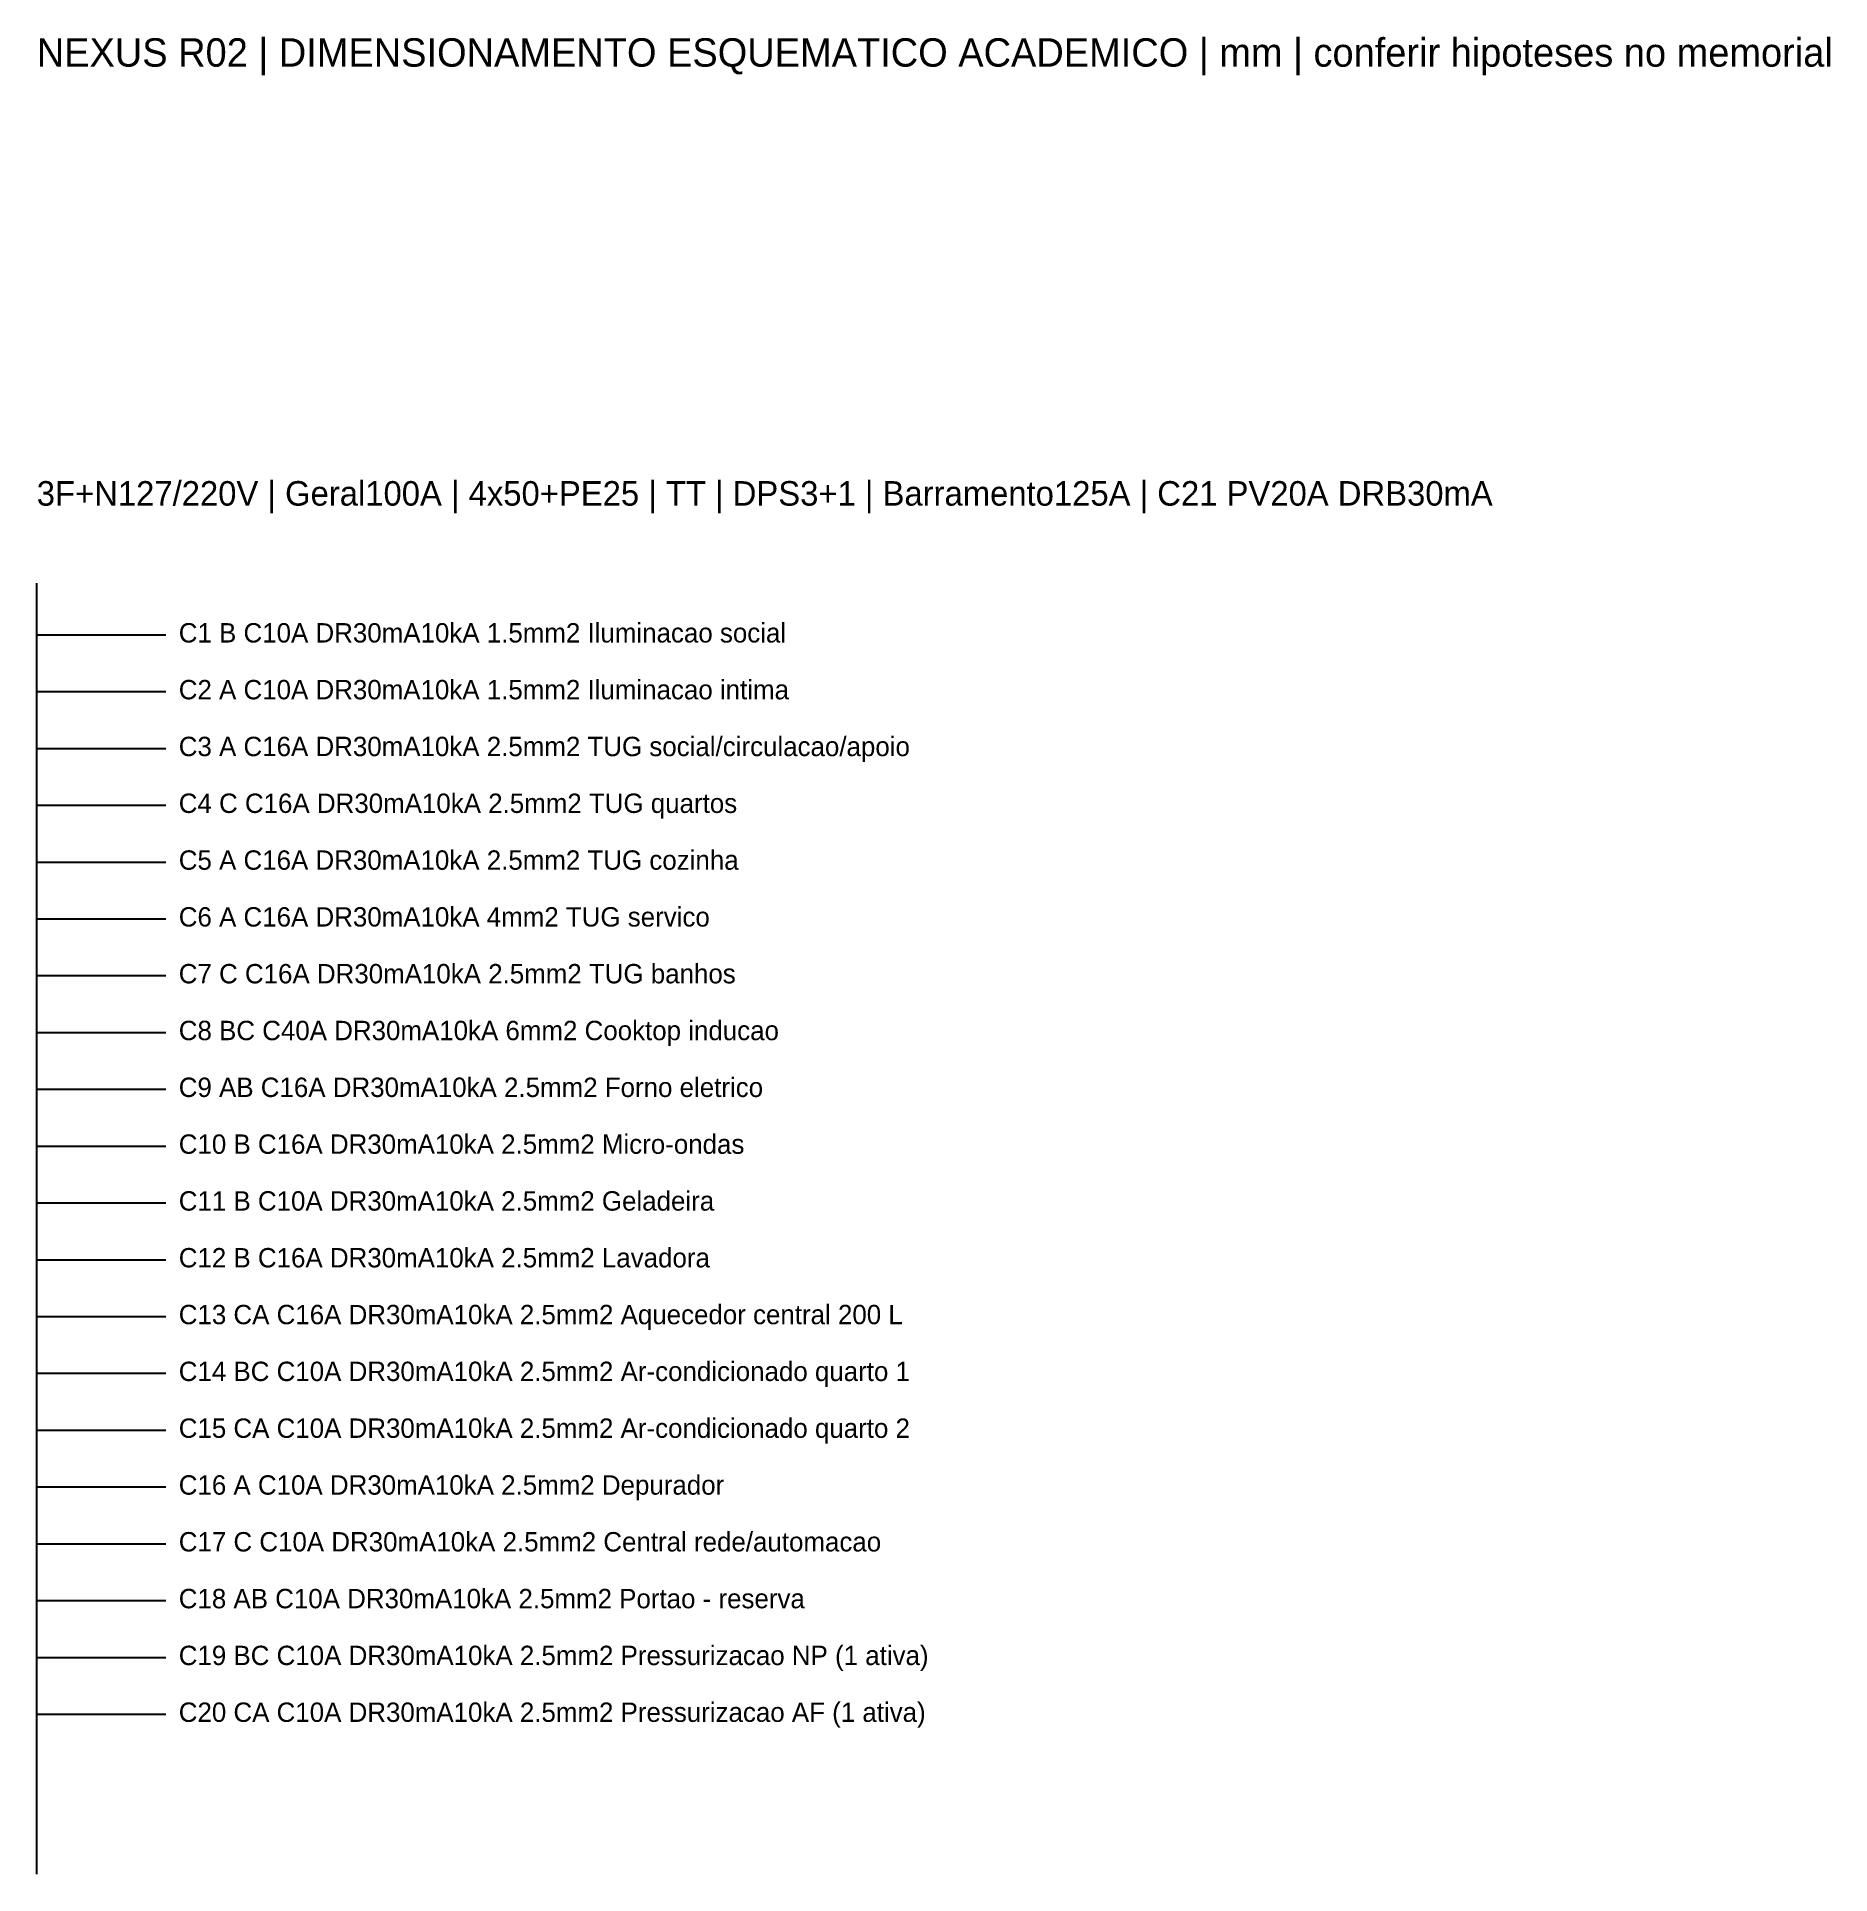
# Model space of a CAD drawing. Header units: millimetres. Extents: x 0 to 6946, y 0 to 7116.
import ezdxf

# ---------------------------------------------------------------- set-up
doc = ezdxf.new("R2010")
doc.units = ezdxf.units.MM
doc.layers.add('ELETRICA', color=5, linetype='Continuous')
doc.layers.add('TEXTO', color=7, linetype='Continuous')

msp = doc.modelspace()

# ---------------------------------------------------------------- linework, layer by layer
at = {"layer": 'ELETRICA'}
for p, q in [((0, 0), (0, 5000)), ((0, 4800), (500, 4800)), ((0, 4580), (500, 4580)), ((0, 4360), (500, 4360)), ((0, 4140), (500, 4140)), ((0, 3920), (500, 3920)), ((0, 3700), (500, 3700)), ((0, 3480), (500, 3480)), ((0, 3260), (500, 3260)), ((0, 3040), (500, 3040)), ((0, 2820), (500, 2820)), ((0, 2600), (500, 2600)), ((0, 2380), (500, 2380)), ((0, 2160), (500, 2160)), ((0, 1940), (500, 1940)), ((0, 1720), (500, 1720)), ((0, 1500), (500, 1500)), ((0, 1280), (500, 1280)), ((0, 1060), (500, 1060)), ((0, 840), (500, 840)), ((0, 620), (500, 620))]:
    msp.add_line(p, q, dxfattribs=at)

# ---------------------------------------------------------------- texts
for s, p in [('C1 B C10A DR30mA10kA 1.5mm2 Iluminacao social', (550, 4770)), ('C2 A C10A DR30mA10kA 1.5mm2 Iluminacao intima', (550, 4550)), ('C3 A C16A DR30mA10kA 2.5mm2 TUG social/circulacao/apoio', (550, 4330)), ('C4 C C16A DR30mA10kA 2.5mm2 TUG quartos', (550, 4110)), ('C5 A C16A DR30mA10kA 2.5mm2 TUG cozinha', (550, 3890)), ('C6 A C16A DR30mA10kA 4mm2 TUG servico', (550, 3670)), ('C7 C C16A DR30mA10kA 2.5mm2 TUG banhos', (550, 3450)), ('C8 BC C40A DR30mA10kA 6mm2 Cooktop inducao', (550, 3230)), ('C9 AB C16A DR30mA10kA 2.5mm2 Forno eletrico', (550, 3010)), ('C10 B C16A DR30mA10kA 2.5mm2 Micro-ondas', (550, 2790)), ('C11 B C10A DR30mA10kA 2.5mm2 Geladeira', (550, 2570)), ('C12 B C16A DR30mA10kA 2.5mm2 Lavadora', (550, 2350)), ('C13 CA C16A DR30mA10kA 2.5mm2 Aquecedor central 200 L', (550, 2130)), ('C14 BC C10A DR30mA10kA 2.5mm2 Ar-condicionado quarto 1', (550, 1910)), ('C15 CA C10A DR30mA10kA 2.5mm2 Ar-condicionado quarto 2', (550, 1690)), ('C16 A C10A DR30mA10kA 2.5mm2 Depurador', (550, 1470)), ('C17 C C10A DR30mA10kA 2.5mm2 Central rede/automacao', (550, 1250)), ('C18 AB C10A DR30mA10kA 2.5mm2 Portao - reserva', (550, 1030)), ('C19 BC C10A DR30mA10kA 2.5mm2 Pressurizacao NP (1 ativa)', (550, 810)), ('C20 CA C10A DR30mA10kA 2.5mm2 Pressurizacao AF (1 ativa)', (550, 590))]:
    msp.add_text(s, height=75, dxfattribs=at).set_placement(p)
at = {"layer": 'TEXTO'}
for s, height, p in [('NEXUS R02 | DIMENSIONAMENTO ESQUEMATICO ACADEMICO | mm | conferir hipoteses no memorial', 110, (0, 7000)), ('3F+N127/220V | Geral100A | 4x50+PE25 | TT | DPS3+1 | Barramento125A | C21 PV20A DRB30mA', 95, (0, 5300))]:
    msp.add_text(s, height=height, dxfattribs=at).set_placement(p)

doc.saveas('drawing.dxf')
